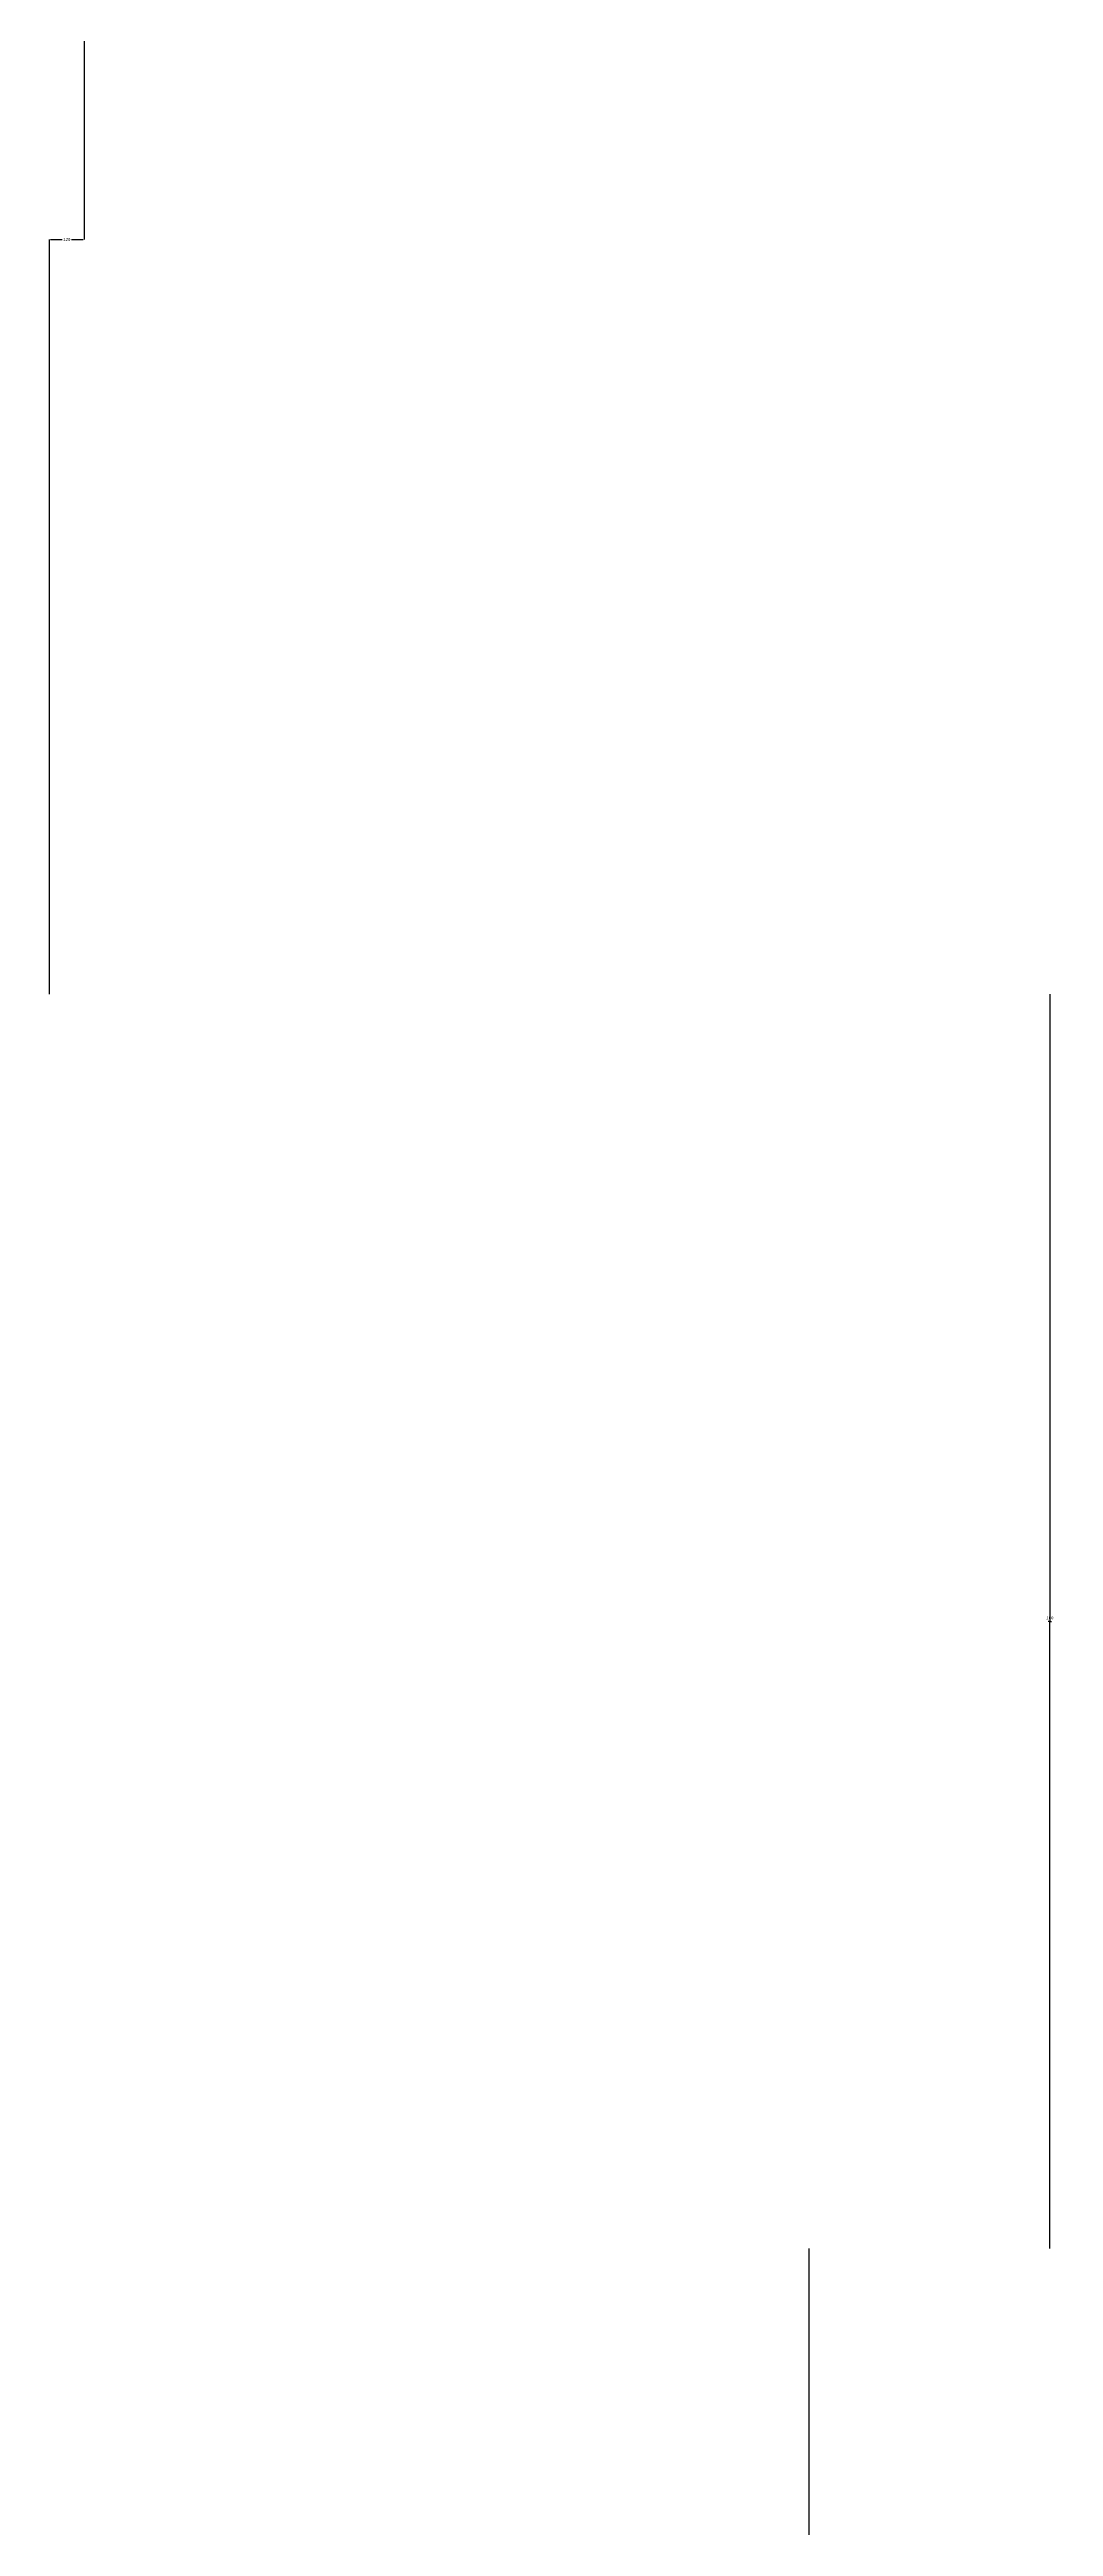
# Model space of a CAD drawing. Header units: metres. Extents: x -8864 to -2516, y 9891 to 13721.
# Drawn here: x -3414 to -3095, y 11777 to 12565 of the extents above; entities that cross this region are included whole.
import ezdxf

# ---------------------------------------------------------------- set-up
doc = ezdxf.new("R2010")
doc.units = ezdxf.units.M
doc.layers.add('12', color=1, linetype='Continuous')
doc.dimstyles.get("Standard").update_dxf_attribs({"dimtxt": 2.5, "dimasz": 2.5, "dimexe": 1.25, "dimexo": 0.625, "dimtad": 1, "dimcen": 2.5, "dimazin": 3, "dimtfac": 1, "dimtmove": 0, "dimatfit": 3})

# ---------------------------------------------------------------- blocks, each defined once
blk = doc.blocks.new('_CLOSEDFILLED')
at = {"color": 0, "linetype": 'BYBLOCK'}
blk.add_solid([(-1, 0.2), (0, 0), (-1, -0.2)], dxfattribs=at)
blk = doc.blocks.new('*D6')
for p, q in [((-3096.04, 12264.18), (-3096.04, 12064.72)), ((-3096.29, 12064.72), (-3096.54, 12064.72)), ((-3096.04, 11865.26), (-3096.04, 12064.72)), ((-3096.04, 12064.72), (-3096.04, 12064.72)), ((-3095.79, 12064.72), (-3095.54, 12064.72))]:
    blk.add_line(p, q)
at = {"layer": 'Defpoints'}
for p in [(-3096.04, 12264.18), (-3096.04, 12064.72), (-3096.04, 11865.26)]:
    blk.add_point(p, dxfattribs=at)
at = {"layer": '12', "xscale": 0.25, "yscale": 0.25}
blk.add_blockref('_CLOSEDFILLED', (-3096.04, 12064.72), dxfattribs=at)
at = {"layer": '12', "xscale": 0.25, "yscale": 0.25, "rotation": 180}
blk.add_blockref('_CLOSEDFILLED', (-3096.04, 12064.72), dxfattribs=at)
at = {"layer": '12', "insert": (-3096.04, 12065.845), "char_height": 1, "attachment_point": 5}
blk.add_mtext('100', dxfattribs=at)
blk = doc.blocks.new('*D7')
for p, q in [((-3402.99, 12744.18), (-3402.99, 12504.18)), ((-3413.96, 12264.18), (-3413.96, 12504.18)), ((-3413.71, 12504.18), (-3409.975, 12504.18)), ((-3406.975, 12504.18), (-3403.24, 12504.18))]:
    blk.add_line(p, q)
at = {"layer": 'Defpoints'}
for p in [(-3402.99, 12744.18), (-3413.96, 12504.18), (-3413.96, 12264.18)]:
    blk.add_point(p, dxfattribs=at)
at = {"layer": '12', "xscale": 0.25, "yscale": 0.25, "rotation": 180}
blk.add_blockref('_CLOSEDFILLED', (-3413.96, 12504.18), dxfattribs=at)
at = {"layer": '12', "xscale": 0.25, "yscale": 0.25}
blk.add_blockref('_CLOSEDFILLED', (-3402.99, 12504.18), dxfattribs=at)
at = {"layer": '12', "insert": (-3408.475, 12504.18), "char_height": 1, "attachment_point": 5}
blk.add_mtext('120', dxfattribs=at)
blk = doc.blocks.new('*D8')
for p, q in [((-3172.62, 11865.26), (-3172.62, 11624.72)), ((-3413.67, 11384.18), (-3413.67, 11624.72)), ((-3413.42, 11624.72), (-3294.645, 11624.72)), ((-3291.645, 11624.72), (-3172.87, 11624.72))]:
    blk.add_line(p, q)
at = {"layer": 'Defpoints'}
for p in [(-3172.62, 11865.26), (-3413.67, 11624.72), (-3413.67, 11384.18)]:
    blk.add_point(p, dxfattribs=at)
at = {"layer": '12', "xscale": 0.25, "yscale": 0.25, "rotation": 180}
blk.add_blockref('_CLOSEDFILLED', (-3413.67, 11624.72), dxfattribs=at)
at = {"layer": '12', "xscale": 0.25, "yscale": 0.25}
blk.add_blockref('_CLOSEDFILLED', (-3172.62, 11624.72), dxfattribs=at)
at = {"layer": '12', "insert": (-3293.145, 11624.72), "char_height": 1, "attachment_point": 5}
blk.add_mtext('120', dxfattribs=at)

msp = doc.modelspace()

# ---------------------------------------------------------------- dimensions: what is measured, and where the dimension line sits
at = {"layer": '12'}
for base, p1, p2, text, picture, middle in [((-3413.96, 12504.18), (-3413.96, 12264.18), (-3402.99, 12744.18), '120', '*D7', (-3408.475, 12504.18)), ((-3096.04, 12064.72), (-3096.04, 11865.26), (-3096.04, 12264.18), '100', '*D6', (-3096.04, 12065.845)), ((-3413.67, 11624.72), (-3413.67, 11384.18), (-3172.62, 11865.26), '120', '*D8', (-3293.145, 11624.72))]:
    dim = msp.add_linear_dim(base=base, p1=p1, p2=p2, text=text, dimstyle='Standard', dxfattribs=at)
    dim.commit()
    dim.dimension.update_dxf_attribs({"geometry": picture, "text_midpoint": middle})

doc.saveas('drawing.dxf')
